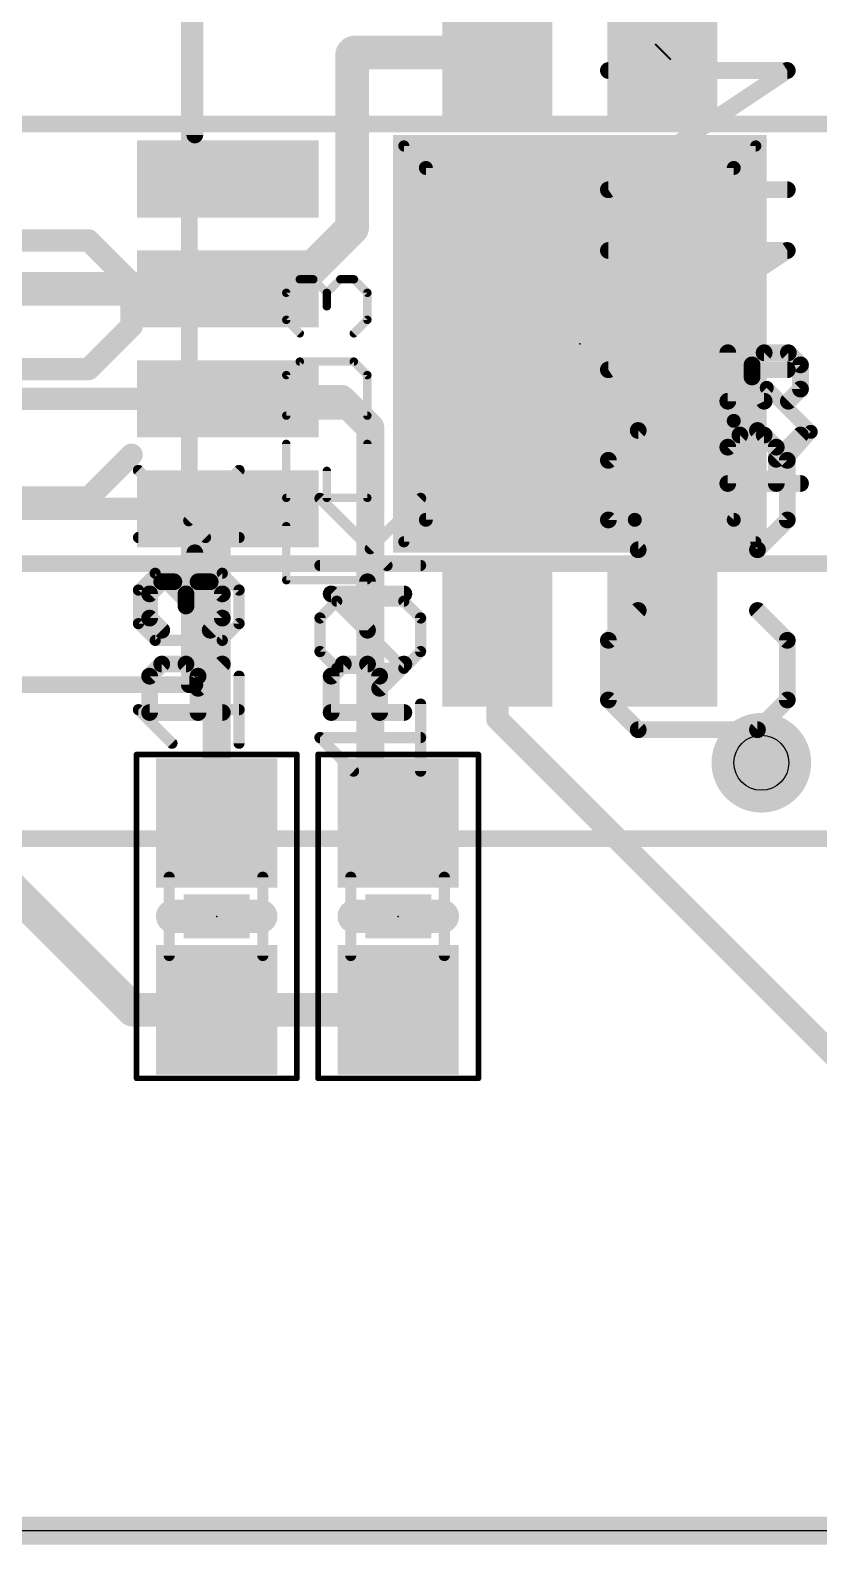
# Model space of a CAD drawing. Extents: x -44.9 to 38.2, y -10.9 to 10.9.
# Drawn here: x -14.52 to -7.35, y -10.92 to 2.85 of the extents above; entities that cross this region are included whole.
import ezdxf

# ---------------------------------------------------------------- set-up
doc = ezdxf.new("R2010")
doc.units = 0
for name, color, linetype in [('1', 12, 'CONTINUOUS'), ('16', 5, 'CONTINUOUS'), ('18', 110, 'CONTINUOUS'), ('20', 53, 'CONTINUOUS'), ('21', 40, 'CONTINUOUS'), ('22', 6, 'CONTINUOUS'), ('23', 40, 'CONTINUOUS'), ('24', 6, 'CONTINUOUS'), ('25', 253, 'CONTINUOUS'), ('26', 253, 'CONTINUOUS'), ('27', 4, 'CONTINUOUS'), ('28', 253, 'CONTINUOUS'), ('29', 253, 'CONTINUOUS'), ('31', 253, 'CONTINUOUS'), ('35', 253, 'CONTINUOUS'), ('39', 12, 'CONTINUOUS'), ('41', 12, 'CONTINUOUS'), ('42', 132, 'CONTINUOUS'), ('44', 253, 'CONTINUOUS'), ('46', 140, 'CONTINUOUS'), ('51', 253, 'CONTINUOUS')]:
    doc.layers.add(name, color=color, linetype=linetype)

# ---------------------------------------------------------------- blocks, each defined once
blk = doc.blocks.new('RECT')
blk.add_solid([(-0.5, -0.5), (0.5, -0.5), (-0.5, 0.5), (0.5, 0.5)])
blk = doc.blocks.new('ROUNDV')
at = {"const_width": 0.5}
blk.add_lwpolyline([(0, -0.25, 1), (0, 0.25, 1), (0, -0.25)], format="xyb", dxfattribs=at)

msp = doc.modelspace()

# ---------------------------------------------------------------- linework, layer by layer
at = {"layer": '1'}
for points, const_width in [([(-10.275, 2.65), (-10.275, 4.345)], 0.3048), ([(-8.763, 4.191), (-8.763, 2.662)], 0.2032), ([(-11.5795, 2.65), (-11.5954, 2.6341)], 0.3048), ([(-11.5954, 2.6341), (-11.5954, 1.0527)], 0.3048), ([(-10.275, 2.65), (-11.5795, 2.65)], 0.3048), ([(-8.763, 2.662), (-8.775, 2.65)], 0.2032), ([(-11.5954, 1.0527), (-12.1481, 0.5)], 0.3048), ([(-12.726, 0.5), (-15.486, 0.5)], 0.3048), ([(-12.1481, 0.5), (-12.726, 0.5)], 0.3048), ([(-16.645, -0.5), (-12.726, -0.5)], 0.2032), ([(-12.726, -0.5), (-11.692, -0.5)], 0.254), ([(-11.692, -0.5), (-11.43, -0.762)], 0.254), ([(-11.43, -0.762), (-11.43, -4.103)], 0.254), ([(-12.726, -1.5), (-12.827, -1.601)], 0.254), ([(-12.726, -1.5), (-16.2197, -1.5)], 0.2032), ([(-12.827, -1.601), (-12.827, -4.357)], 0.254), ([(-10.275, -2.65), (-10.275, -3.412)], 0.2032), ([(-10.275, -3.412), (-6.702, -6.985)], 0.2032), ([(-11.43, -4.103), (-11.176, -4.357)], 0.254), ([(-13.589, -6.057), (-14.986, -4.66)], 0.3048), ([(-12.827, -6.057), (-13.589, -6.057)], 0.3048), ([(-12.827, -6.057), (-11.176, -6.057)], 0.3048), ([(38.1, -10.795), (-38.1, -10.795)], 0.254)]:
    msp.add_lwpolyline(points, dxfattribs=dict(at, const_width=const_width))
for points, const_width in [([(-11.5192, 2.6341, 1), (-11.6716, 2.6341)], 0.1524), ([(-11.6493, 2.688, 1), (-11.5415, 2.5802)], 0.1524), ([(-11.5795, 2.7262, 1), (-11.5795, 2.5738)], 0.1524), ([(-11.5256, 2.5961, 1), (-11.6334, 2.7039)], 0.1524), ([(-10.275, 2.5738, 1), (-10.275, 2.7262)], 0.1524), ([(-8.7271, 2.6261, 1), (-8.7989, 2.6979)], 0.1016), ([(-10.3512, 2.65, 1), (-10.1988, 2.65)], 0.1524), ([(-8.8109, 2.6859, 1), (-8.7391, 2.6141)], 0.1016), ([(-8.8138, 2.662, 1), (-8.7122, 2.662)], 0.1016), ([(-11.6716, 1.0527, 1), (-11.5192, 1.0527)], 0.1524), ([(-11.5415, 0.9988, 1), (-11.6493, 1.1066)], 0.1524), ([(-12.726, 0.5762, 1), (-12.726, 0.4238)], 0.1524), ([(-12.726, 0.4238, 1), (-12.726, 0.5762)], 0.1524), ([(-12.202, 0.5539, 1), (-12.0942, 0.4461)], 0.1524), ([(-12.1481, 0.4238, 1), (-12.1481, 0.5762)], 0.1524), ([(-12.726, -0.4365, 1), (-12.726, -0.5635)], 0.127), ([(-12.726, -0.5508, 1), (-12.726, -0.4492)], 0.1016), ([(-11.6471, -0.4551, 1), (-11.7369, -0.5449)], 0.127), ([(-11.692, -0.5635, 1), (-11.692, -0.4365)], 0.127), ([(-11.3665, -0.762, 1), (-11.4935, -0.762)], 0.127), ([(-11.4749, -0.8069, 1), (-11.3851, -0.7171)], 0.127), ([(-12.6811, -1.5449, 1), (-12.7709, -1.4551)], 0.127), ([(-12.7635, -1.601, 1), (-12.8905, -1.601)], 0.127), ([(-12.8719, -1.5561, 1), (-12.7821, -1.6459)], 0.127), ([(-12.726, -1.5508, 1), (-12.726, -1.4492)], 0.1016), ([(-10.2242, -2.65, 1), (-10.3258, -2.65)], 0.1016), ([(-10.2391, -3.3761, 1), (-10.3109, -3.4479)], 0.1016), ([(-10.3258, -3.412, 1), (-10.2242, -3.412)], 0.1016), ([(-11.3851, -4.0581, 1), (-11.4749, -4.1479)], 0.127), ([(-11.4935, -4.103, 1), (-11.3665, -4.103)], 0.127), ([(-11.2209, -4.4019, 1), (-11.1311, -4.3121)], 0.127), ([(-12.8905, -4.357, 1), (-12.7635, -4.357)], 0.127), ([(-13.589, -5.9808, 1), (-13.589, -6.1332)], 0.1524), ([(-12.827, -5.9808, 1), (-12.827, -6.1332)], 0.1524), ([(-12.827, -6.1332, 1), (-12.827, -5.9808)], 0.1524), ([(-11.176, -6.1332, 1), (-11.176, -5.9808)], 0.1524), ([(-13.6429, -6.1109, 1), (-13.5351, -6.0031)], 0.1524)]:
    msp.add_lwpolyline(points, format="xyb", dxfattribs=dict(at, const_width=const_width))
at = {"layer": '16', "const_width": 0.254}
msp.add_lwpolyline([(38.1, -10.795), (-38.1, -10.795)], dxfattribs=at)
at = {"layer": '20'}
msp.add_line((35.56, -10.795), (-35.56, -10.795), dxfattribs=at)
at = {"layer": '21'}
for points, const_width in [([(-13.026, 3), (-13.026, 1.9)], 0.1524), ([(-13.026, -1.9), (-13.026, -3.1)], 0.1524), ([(-13.026, -3.1), (-15.626, -3.1)], 0.1524), ([(-13.227, -5.207), (-12.427, -5.207)], 0.3048), ([(-11.576, -5.207), (-10.776, -5.207)], 0.3048)]:
    msp.add_lwpolyline(points, dxfattribs=dict(at, const_width=const_width))
for points, const_width in [([(-13.0641, 1.9, 1), (-12.9879, 1.9)], 0.0762), ([(-12.9879, -1.9, 1), (-13.0641, -1.9)], 0.0762), ([(-13.026, -3.1381, 1), (-13.026, -3.0619)], 0.0762), ([(-13.0641, -3.1, 1), (-12.9879, -3.1)], 0.0762), ([(-13.227, -5.1308, 1), (-13.227, -5.2832)], 0.1524), ([(-12.427, -5.2832, 1), (-12.427, -5.1308)], 0.1524), ([(-11.576, -5.1308, 1), (-11.576, -5.2832)], 0.1524), ([(-10.776, -5.2832, 1), (-10.776, -5.1308)], 0.1524)]:
    msp.add_lwpolyline(points, format="xyb", dxfattribs=dict(at, const_width=const_width))
at = {"layer": '22'}
for points, const_width in [([(30, 2), (-30, 2)], 0.1524), ([(-10.925, 1.6), (-10.925, -1.6)], 0.127), ([(-8.125, 1.6), (-10.925, 1.6)], 0.127), ([(-8.125, -0.7), (-8.125, 1.6)], 0.127), ([(-8.125, -0.7), (-7.825, -0.4)], 0.127), ([(-7.825, -0.4), (-7.425, -0.8)], 0.127), ([(-9.025, -1.6), (-8.125, -0.7)], 0.127), ([(-8.125, -1.6), (-8.125, -0.7)], 0.127), ([(-7.425, -0.8), (-8.125, -1.6)], 0.127), ([(-10.925, -1.6), (-9.025, -1.6)], 0.127), ([(-9.025, -1.6), (-8.125, -1.6)], 0.127), ([(-30, -2), (30, -2)], 0.1524), ([(-37.5, -4.5), (37.5, -4.5)], 0.1524)]:
    msp.add_lwpolyline(points, dxfattribs=dict(at, const_width=const_width))
for points, const_width in [([(-10.8933, 1.6, 1), (-10.9568, 1.6)], 0.0635), ([(-10.925, 1.6318, 1), (-10.925, 1.5683)], 0.0635), ([(-8.0932, 1.6, 1), (-8.1568, 1.6)], 0.0635), ([(-8.125, 1.5683, 1), (-8.125, 1.6318)], 0.0635), ([(-9.525, -1.1, 1), (-9.525, 1.1, 1), (-9.525, -1.1)], 0.127), ([(-7.8025, -0.3775, 1), (-7.8475, -0.4225)], 0.0635), ([(-7.8025, -0.4225, 1), (-7.8475, -0.3775)], 0.0635), ([(-8.0932, -0.7, 1), (-8.1568, -0.7)], 0.0635), ([(-8.1475, -0.6775, 1), (-8.1025, -0.7225)], 0.0635), ([(-8.1568, -0.7, 1), (-8.0932, -0.7)], 0.0635), ([(-8.1025, -0.7225, 1), (-8.1475, -0.6775)], 0.0635), ([(-7.4011, -0.8209, 1), (-7.4489, -0.7791)], 0.0635), ([(-7.4475, -0.8225, 1), (-7.4025, -0.7775)], 0.0635), ([(-10.925, -1.5683, 1), (-10.925, -1.6318)], 0.0635), ([(-10.9568, -1.6, 1), (-10.8933, -1.6)], 0.0635), ([(-9.0475, -1.5775, 1), (-9.0025, -1.6225)], 0.0635), ([(-9.025, -1.5683, 1), (-9.025, -1.6318)], 0.0635), ([(-9.025, -1.6318, 1), (-9.025, -1.5683)], 0.0635), ([(-8.1568, -1.6, 1), (-8.0932, -1.6)], 0.0635), ([(-8.1489, -1.5791, 1), (-8.1011, -1.6209)], 0.0635), ([(-8.125, -1.6318, 1), (-8.125, -1.5683)], 0.0635)]:
    msp.add_lwpolyline(points, format="xyb", dxfattribs=dict(at, const_width=const_width))
at = {"layer": '23'}
for p in [(-12.827, -5.207), (-11.176, -5.207)]:
    msp.add_point(p, dxfattribs=at)
at = {"layer": '24'}
msp.add_point((-9.525, 0), dxfattribs=at)
at = {"layer": '25', "const_width": 0.1524}
for points in [[(-9.2652, 1.4019), (-7.6382, 2.4865)], [(-7.6382, 2.4865), (-9.2652, 2.4865)], [(-7.6382, 1.4019), (-9.2652, 1.4019)], [(-9.2652, -0.2353), (-7.6382, 0.8494)], [(-7.6382, 0.8494), (-9.2652, 0.8494)], [(-8.1792, -0.0807), (-8.1792, -0.5214)], [(-7.9588, -0.1909), (-7.8487, -0.0807)], [(-7.9588, -0.3011), (-7.9588, -0.1909)], [(-7.8487, -0.0807), (-7.6284, -0.0807)], [(-7.6284, -0.0807), (-7.5182, -0.1909)], [(-7.5182, -0.1909), (-7.5182, -0.4112)], [(-7.6382, -0.2353), (-9.2652, -0.2353)], [(-7.8487, -0.5214), (-7.9588, -0.3011)], [(-7.5182, -0.4112), (-7.6284, -0.5214)], [(-8.1792, -0.5214), (-7.8487, -0.5214)], [(-8.994, -0.7878), (-9.2652, -1.0589)], [(-7.9094, -0.7878), (-8.994, -0.7878)], [(-8.1792, -0.9393), (-8.069, -0.8292)], [(-8.069, -0.8292), (-7.8487, -0.8292)], [(-7.6382, -1.0589), (-7.9094, -0.7878)], [(-7.8487, -0.8292), (-7.7385, -0.9393)], [(-7.7385, -1.0495), (-7.5182, -0.8292)], [(-8.1792, -1.2698), (-8.1792, -0.9393)], [(-7.7385, -0.9393), (-7.7385, -1.2698)], [(-9.2652, -1.0589), (-9.2652, -1.6013)], [(-7.6382, -1.6013), (-7.6382, -1.0589)], [(-7.5182, -1.2698), (-8.1792, -1.2698)], [(-9.2652, -1.6013), (-8.994, -1.8724)], [(-7.9094, -1.8724), (-7.6382, -1.6013)], [(-8.994, -1.8724), (-7.9094, -1.8724)], [(-13.4372, -2.2739), (-13.327, -2.1637)], [(-13.4372, -2.4942), (-13.4372, -2.2739)], [(-13.327, -2.1637), (-13.2168, -2.1637)], [(-13.2168, -2.1637), (-13.1067, -2.2739)], [(-13.1067, -2.2739), (-12.9965, -2.1637)], [(-13.1067, -2.2739), (-13.1067, -2.3841)], [(-12.9965, -2.1637), (-12.8864, -2.1637)], [(-12.8864, -2.1637), (-12.7762, -2.2739)], [(-12.7762, -2.2739), (-12.7762, -2.4942)], [(-11.1252, -2.2739), (-11.7862, -2.2739)], [(-11.7862, -2.2739), (-11.4557, -2.6044)], [(-11.4557, -2.6044), (-11.4557, -2.1637)], [(-13.327, -2.6044), (-13.4372, -2.4942)], [(-12.7762, -2.4942), (-12.8864, -2.6044)], [(-8.994, -2.4249), (-9.2652, -2.6961)], [(-7.6382, -2.6961), (-7.9094, -2.4249)], [(-9.2652, -2.6961), (-9.2652, -3.2384)], [(-7.6382, -3.2384), (-7.6382, -2.6961)], [(-13.4372, -3.0223), (-13.327, -2.9122)], [(-13.327, -2.9122), (-13.1067, -2.9122)], [(-13.1067, -2.9122), (-12.9965, -3.0223)], [(-12.9965, -3.1325), (-12.7762, -2.9122)], [(-11.7862, -3.0223), (-11.676, -2.9122)], [(-11.676, -2.9122), (-11.4557, -2.9122)], [(-11.4557, -2.9122), (-11.3455, -3.0223)], [(-11.3455, -3.1325), (-11.1252, -2.9122)], [(-13.4372, -3.3528), (-13.4372, -3.0223)], [(-12.9965, -3.0223), (-12.9965, -3.3528)], [(-11.7862, -3.3528), (-11.7862, -3.0223)], [(-11.3455, -3.0223), (-11.3455, -3.3528)], [(-9.2652, -3.2384), (-8.994, -3.5096)], [(-7.9094, -3.5096), (-7.6382, -3.2384)], [(-12.7762, -3.3528), (-13.4372, -3.3528)], [(-11.1252, -3.3528), (-11.7862, -3.3528)], [(-8.994, -3.5096), (-7.9094, -3.5096)]]:
    msp.add_lwpolyline(points, dxfattribs=at)
at = {"layer": '25', "const_width": 0.0762}
for points in [[(-9.2652, 2.5246, 1), (-9.2652, 2.4484)], [(-7.6171, 2.4548, 1), (-7.6593, 2.5182)], [(-7.6382, 2.4484, 1), (-7.6382, 2.5246)], [(-9.2652, 1.44, 1), (-9.2652, 1.3638)], [(-9.2863, 1.4336, 1), (-9.2441, 1.3702)], [(-7.6382, 1.3638, 1), (-7.6382, 1.44)], [(-9.2652, 0.8875, 1), (-9.2652, 0.8113)], [(-7.6171, 0.8177, 1), (-7.6593, 0.8811)], [(-7.6382, 0.8113, 1), (-7.6382, 0.8875)], [(-8.1411, -0.0807, 1), (-8.2173, -0.0807)], [(-7.9207, -0.1909, 1), (-7.9969, -0.1909)], [(-7.9858, -0.164, 1), (-7.9319, -0.2178)], [(-7.8487, -0.0426, 1), (-7.8487, -0.1188)], [(-7.8217, -0.1077, 1), (-7.8756, -0.0538)], [(-7.6014, -0.0538, 1), (-7.6553, -0.1077)], [(-7.6284, -0.1188, 1), (-7.6284, -0.0426)], [(-7.4801, -0.1909, 1), (-7.5563, -0.1909)], [(-7.5451, -0.2178, 1), (-7.4913, -0.164)], [(-9.2652, -0.1972, 1), (-9.2652, -0.2734)], [(-9.2863, -0.2036, 1), (-9.2441, -0.267)], [(-7.9248, -0.284, 1), (-7.9929, -0.3181)], [(-7.9969, -0.3011, 1), (-7.9207, -0.3011)], [(-7.6382, -0.2734, 1), (-7.6382, -0.1972)], [(-7.5563, -0.4112, 1), (-7.4801, -0.4112)], [(-7.4913, -0.4382, 1), (-7.5451, -0.3843)], [(-8.1792, -0.4833, 1), (-8.1792, -0.5595)], [(-8.2173, -0.5214, 1), (-8.1411, -0.5214)], [(-7.8828, -0.5384, 1), (-7.8146, -0.5043)], [(-7.8487, -0.5595, 1), (-7.8487, -0.4833)], [(-7.6553, -0.4944, 1), (-7.6014, -0.5483)], [(-8.994, -0.7497, 1), (-8.994, -0.8259)], [(-8.9671, -0.8147, 1), (-9.021, -0.7608)], [(-8.069, -0.7911, 1), (-8.069, -0.8673)], [(-8.0421, -0.8561, 1), (-8.0959, -0.8022)], [(-7.8824, -0.7608, 1), (-7.9363, -0.8147)], [(-7.9094, -0.8259, 1), (-7.9094, -0.7497)], [(-7.8217, -0.8022, 1), (-7.8756, -0.8561)], [(-7.8487, -0.8673, 1), (-7.8487, -0.7911)], [(-7.4913, -0.8561, 1), (-7.5451, -0.8022)], [(-8.1411, -0.9393, 1), (-8.2173, -0.9393)], [(-8.2061, -0.9124, 1), (-8.1522, -0.9663)], [(-7.7004, -0.9393, 1), (-7.7766, -0.9393)], [(-7.7655, -0.9663, 1), (-7.7116, -0.9124)], [(-9.2271, -1.0589, 1), (-9.3033, -1.0589)], [(-9.2921, -1.032, 1), (-9.2382, -1.0859)], [(-7.7655, -1.0225, 1), (-7.7116, -1.0764)], [(-7.6001, -1.0589, 1), (-7.6763, -1.0589)], [(-7.6651, -1.0859, 1), (-7.6113, -1.032)], [(-8.1792, -1.2317, 1), (-8.1792, -1.3079)], [(-8.2173, -1.2698, 1), (-8.1411, -1.2698)], [(-7.7766, -1.2698, 1), (-7.7004, -1.2698)], [(-7.5182, -1.3079, 1), (-7.5182, -1.2317)], [(-9.2382, -1.5743, 1), (-9.2921, -1.6282)], [(-9.3033, -1.6013, 1), (-9.2271, -1.6013)], [(-7.6763, -1.6013, 1), (-7.6001, -1.6013)], [(-7.6113, -1.6282, 1), (-7.6651, -1.5743)], [(-8.994, -1.8343, 1), (-8.994, -1.9105)], [(-9.021, -1.8994, 1), (-8.9671, -1.8455)], [(-7.9363, -1.8455, 1), (-7.8824, -1.8994)], [(-7.9094, -1.9105, 1), (-7.9094, -1.8343)], [(-13.3991, -2.2739, 1), (-13.4753, -2.2739)], [(-13.327, -2.1256, 1), (-13.327, -2.2018)], [(-13.3001, -2.1907, 1), (-13.3539, -2.1368)], [(-13.1899, -2.1368, 1), (-13.2438, -2.1907)], [(-13.2168, -2.2018, 1), (-13.2168, -2.1256)], [(-13.0686, -2.2739, 1), (-13.1448, -2.2739)], [(-12.9965, -2.1256, 1), (-12.9965, -2.2018)], [(-12.9696, -2.1907, 1), (-13.0235, -2.1368)], [(-12.8594, -2.1368, 1), (-12.9133, -2.1907)], [(-12.8864, -2.2018, 1), (-12.8864, -2.1256)], [(-12.7381, -2.2739, 1), (-12.8143, -2.2739)], [(-11.7862, -2.2358, 1), (-11.7862, -2.312)], [(-11.7592, -2.247, 1), (-11.8131, -2.3008)], [(-11.4176, -2.1637, 1), (-11.4938, -2.1637)], [(-11.1252, -2.312, 1), (-11.1252, -2.2358)], [(-13.4641, -2.247, 1), (-13.4102, -2.3008)], [(-13.1336, -2.247, 1), (-13.0797, -2.3008)], [(-13.1336, -2.3008, 1), (-13.0797, -2.247)], [(-12.8031, -2.3008, 1), (-12.7493, -2.247)], [(-13.4102, -2.4673, 1), (-13.4641, -2.5212)], [(-13.4753, -2.4942, 1), (-13.3991, -2.4942)], [(-13.1448, -2.3841, 1), (-13.0686, -2.3841)], [(-12.8143, -2.4942, 1), (-12.7381, -2.4942)], [(-12.7493, -2.5212, 1), (-12.8031, -2.4673)], [(-8.9671, -2.4519, 1), (-9.021, -2.398)], [(-7.8824, -2.398, 1), (-7.9363, -2.4519)], [(-13.3539, -2.6313, 1), (-13.3001, -2.5774)], [(-12.9133, -2.5774, 1), (-12.8594, -2.6313)], [(-11.4938, -2.6044, 1), (-11.4176, -2.6044)], [(-11.4826, -2.6313, 1), (-11.4287, -2.5774)], [(-9.2271, -2.6961, 1), (-9.3033, -2.6961)], [(-9.2921, -2.6692, 1), (-9.2382, -2.723)], [(-7.6001, -2.6961, 1), (-7.6763, -2.6961)], [(-7.6651, -2.723, 1), (-7.6113, -2.6692)], [(-13.327, -2.8741, 1), (-13.327, -2.9503)], [(-13.3001, -2.9391, 1), (-13.3539, -2.8852)], [(-13.0797, -2.8852, 1), (-13.1336, -2.9391)], [(-13.1067, -2.9503, 1), (-13.1067, -2.8741)], [(-12.7493, -2.9391, 1), (-12.8031, -2.8852)], [(-11.676, -2.8741, 1), (-11.676, -2.9503)], [(-11.6491, -2.9391, 1), (-11.7029, -2.8852)], [(-11.4287, -2.8852, 1), (-11.4826, -2.9391)], [(-11.4557, -2.9503, 1), (-11.4557, -2.8741)], [(-11.0983, -2.9391, 1), (-11.1521, -2.8852)], [(-13.3991, -3.0223, 1), (-13.4753, -3.0223)], [(-13.4641, -2.9954, 1), (-13.4102, -3.0493)], [(-12.9584, -3.0223, 1), (-13.0346, -3.0223)], [(-13.0235, -3.0493, 1), (-12.9696, -2.9954)], [(-11.7481, -3.0223, 1), (-11.8243, -3.0223)], [(-11.8131, -2.9954, 1), (-11.7592, -3.0493)], [(-11.3074, -3.0223, 1), (-11.3836, -3.0223)], [(-11.3725, -3.0493, 1), (-11.3186, -2.9954)], [(-13.0235, -3.1055, 1), (-12.9696, -3.1594)], [(-11.3725, -3.1055, 1), (-11.3186, -3.1594)], [(-9.2382, -3.2115, 1), (-9.2921, -3.2654)], [(-7.6113, -3.2654, 1), (-7.6651, -3.2115)], [(-13.4372, -3.3147, 1), (-13.4372, -3.3909)], [(-12.7762, -3.3909, 1), (-12.7762, -3.3147)], [(-11.7862, -3.3147, 1), (-11.7862, -3.3909)], [(-11.1252, -3.3909, 1), (-11.1252, -3.3147)], [(-9.3033, -3.2384, 1), (-9.2271, -3.2384)], [(-7.6763, -3.2384, 1), (-7.6001, -3.2384)], [(-13.4753, -3.3528, 1), (-13.3991, -3.3528)], [(-13.0346, -3.3528, 1), (-12.9584, -3.3528)], [(-11.8243, -3.3528, 1), (-11.7481, -3.3528)], [(-11.3836, -3.3528, 1), (-11.3074, -3.3528)], [(-8.994, -3.4715, 1), (-8.994, -3.5477)], [(-7.9094, -3.5477, 1), (-7.9094, -3.4715)], [(-9.021, -3.5365, 1), (-8.9671, -3.4827)], [(-7.9363, -3.4827, 1), (-7.8824, -3.5365)]]:
    msp.add_lwpolyline(points, format="xyb", dxfattribs=at)
at = {"layer": '26', "const_width": 0.0762}
for points in [[(-12.0715, 0.5873), (-12.1944, 0.4645)], [(-11.9487, 0.5873), (-12.0715, 0.5873)], [(-11.8258, 0.4645), (-11.9487, 0.5873)], [(-11.7029, 0.5873), (-11.8258, 0.4645)], [(-11.58, 0.5873), (-11.7029, 0.5873)], [(-11.4572, 0.4645), (-11.58, 0.5873)], [(-12.1944, 0.4645), (-12.1944, 0.2187)], [(-11.8258, 0.4645), (-11.8258, 0.3416)], [(-11.4572, 0.2187), (-11.4572, 0.4645)], [(-12.1944, 0.2187), (-12.0715, 0.0958)], [(-11.58, 0.0958), (-11.4572, 0.2187)], [(-12.1944, -0.284), (-12.0715, -0.1611)], [(-12.0715, -0.1611), (-11.58, -0.1611)], [(-11.58, -0.1611), (-11.4572, -0.284)], [(-12.1944, -0.6526), (-12.1944, -0.284)], [(-11.4572, -0.284), (-11.4572, -0.6526)], [(-11.4572, -0.6526), (-12.1944, -0.6526)], [(-12.1944, -1.401), (-12.1944, -0.9095)], [(-11.4572, -0.9095), (-11.4572, -1.401)], [(-11.8258, -1.401), (-11.8258, -1.1552)], [(-11.4572, -1.401), (-12.1944, -1.401)], [(-12.1944, -2.1494), (-12.1944, -1.6579)], [(-11.4572, -2.1494), (-12.1944, -2.1494)]]:
    msp.add_lwpolyline(points, dxfattribs=at)
at = {"layer": '26', "const_width": 0.0381}
for points in [[(-12.0715, 0.6064, 1), (-12.0715, 0.5683)], [(-12.0581, 0.5739, 1), (-12.085, 0.6008)], [(-11.9352, 0.6008, 1), (-11.9621, 0.5739)], [(-11.9487, 0.5683, 1), (-11.9487, 0.6064)], [(-11.7029, 0.6064, 1), (-11.7029, 0.5683)], [(-11.6894, 0.5739, 1), (-11.7164, 0.6008)], [(-11.5666, 0.6008, 1), (-11.5935, 0.5739)], [(-11.58, 0.5683, 1), (-11.58, 0.6064)], [(-12.1753, 0.4645, 1), (-12.2134, 0.4645)], [(-12.2079, 0.4779, 1), (-12.1809, 0.451)], [(-11.8393, 0.4779, 1), (-11.8123, 0.451)], [(-11.8067, 0.4645, 1), (-11.8448, 0.4645)], [(-11.8393, 0.451, 1), (-11.8123, 0.4779)], [(-11.4381, 0.4645, 1), (-11.4762, 0.4645)], [(-11.4706, 0.451, 1), (-11.4437, 0.4779)], [(-11.8448, 0.3416, 1), (-11.8067, 0.3416)], [(-12.1809, 0.2322, 1), (-12.2079, 0.2052)], [(-12.2134, 0.2187, 1), (-12.1753, 0.2187)], [(-11.4762, 0.2187, 1), (-11.4381, 0.2187)], [(-11.4437, 0.2052, 1), (-11.4706, 0.2322)], [(-12.085, 0.0824, 1), (-12.0581, 0.1093)], [(-11.5935, 0.1093, 1), (-11.5666, 0.0824)], [(-12.0715, -0.142, 1), (-12.0715, -0.1801)], [(-12.0581, -0.1746, 1), (-12.085, -0.1476)], [(-11.5666, -0.1476, 1), (-11.5935, -0.1746)], [(-11.58, -0.1801, 1), (-11.58, -0.142)], [(-12.1753, -0.284, 1), (-12.2134, -0.284)], [(-12.2079, -0.2705, 1), (-12.1809, -0.2974)], [(-11.4381, -0.284, 1), (-11.4762, -0.284)], [(-11.4706, -0.2974, 1), (-11.4437, -0.2705)], [(-12.1944, -0.6335, 1), (-12.1944, -0.6716)], [(-12.2134, -0.6526, 1), (-12.1753, -0.6526)], [(-11.4762, -0.6526, 1), (-11.4381, -0.6526)], [(-11.4572, -0.6716, 1), (-11.4572, -0.6335)], [(-12.1753, -0.9095, 1), (-12.2134, -0.9095)], [(-11.4381, -0.9095, 1), (-11.4762, -0.9095)], [(-11.8067, -1.1552, 1), (-11.8448, -1.1552)], [(-12.1944, -1.3819, 1), (-12.1944, -1.42)], [(-11.4572, -1.42, 1), (-11.4572, -1.3819)], [(-12.2134, -1.401, 1), (-12.1753, -1.401)], [(-11.8448, -1.401, 1), (-11.8067, -1.401)], [(-11.4762, -1.401, 1), (-11.4381, -1.401)], [(-12.1753, -1.6579, 1), (-12.2134, -1.6579)], [(-12.1944, -2.1303, 1), (-12.1944, -2.1684)], [(-12.2134, -2.1494, 1), (-12.1753, -2.1494)], [(-11.4572, -2.1684, 1), (-11.4572, -2.1303)]]:
    msp.add_lwpolyline(points, format="xyb", dxfattribs=at)
at = {"layer": '27', "const_width": 0.1016}
for points in [[(-12.9289, -1.7612), (-13.539, -1.151)], [(-13.0814, -1.6086), (-12.6238, -1.151)], [(-11.2779, -2.0152), (-11.888, -1.405)], [(-11.4304, -1.8626), (-10.9728, -1.405)], [(-13.539, -1.7612), (-12.6238, -1.7612)], [(-13.539, -2.2391), (-13.3864, -2.0866)], [(-13.3864, -2.0866), (-12.7763, -2.0866)], [(-12.7763, -2.6967), (-13.3864, -2.0866)], [(-12.7763, -2.0866), (-12.6238, -2.2391)], [(-11.888, -2.0152), (-10.9728, -2.0152)], [(-13.539, -2.5442), (-13.539, -2.2391)], [(-12.6238, -2.2391), (-12.6238, -2.5442)], [(-11.888, -2.4931), (-11.7355, -2.3406)], [(-11.7355, -2.3406), (-11.1253, -2.3406)], [(-11.1253, -2.9507), (-11.7355, -2.3406)], [(-11.1253, -2.3406), (-10.9728, -2.4931)], [(-11.888, -2.7982), (-11.888, -2.4931)], [(-10.9728, -2.4931), (-10.9728, -2.7982)], [(-13.3864, -2.6967), (-13.539, -2.5442)], [(-12.6238, -2.5442), (-12.7763, -2.6967)], [(-12.7763, -2.6967), (-13.3864, -2.6967)], [(-11.7355, -2.9507), (-11.888, -2.7982)], [(-10.9728, -2.7982), (-11.1253, -2.9507)], [(-12.6238, -3.6322), (-12.6238, -3.0221)], [(-11.1253, -2.9507), (-11.7355, -2.9507)], [(-13.2339, -3.6322), (-13.539, -3.3271)], [(-13.539, -3.3271), (-12.6238, -3.3271)], [(-10.9728, -3.8862), (-10.9728, -3.2761)], [(-11.5829, -3.8862), (-11.888, -3.5811)], [(-11.888, -3.5811), (-10.9728, -3.5811)]]:
    msp.add_lwpolyline(points, dxfattribs=at)
at = {"layer": '27', "const_width": 0.0508}
for points in [[(-13.521, -1.1331, 1), (-13.5569, -1.169)], [(-12.6058, -1.169, 1), (-12.6418, -1.1331)], [(-11.87, -1.3871, 1), (-11.9059, -1.423)], [(-10.9548, -1.423, 1), (-10.9908, -1.3871)], [(-13.0994, -1.5907, 1), (-13.0634, -1.6266)], [(-13.539, -1.7358, 1), (-13.539, -1.7866)], [(-12.9468, -1.7791, 1), (-12.9109, -1.7432)], [(-12.6238, -1.7866, 1), (-12.6238, -1.7358)], [(-11.4484, -1.8447, 1), (-11.4124, -1.8806)], [(-13.3864, -2.0612, 1), (-13.3864, -2.112)], [(-13.3685, -2.0686, 1), (-13.4044, -2.1045)], [(-13.3685, -2.1045, 1), (-13.4044, -2.0686)], [(-12.7584, -2.0686, 1), (-12.7943, -2.1045)], [(-12.7763, -2.112, 1), (-12.7763, -2.0612)], [(-11.888, -1.9898, 1), (-11.888, -2.0406)], [(-11.2958, -2.0331, 1), (-11.2599, -1.9972)], [(-10.9728, -2.0406, 1), (-10.9728, -1.9898)], [(-13.5136, -2.2391, 1), (-13.5644, -2.2391)], [(-13.5569, -2.2211, 1), (-13.521, -2.2571)], [(-12.5984, -2.2391, 1), (-12.6492, -2.2391)], [(-12.6418, -2.2571, 1), (-12.6058, -2.2211)], [(-11.7355, -2.3152, 1), (-11.7355, -2.366)], [(-11.7175, -2.3226, 1), (-11.7534, -2.3585)], [(-11.7175, -2.3585, 1), (-11.7534, -2.3226)], [(-11.1074, -2.3226, 1), (-11.1433, -2.3585)], [(-11.1253, -2.366, 1), (-11.1253, -2.3152)], [(-11.8626, -2.4931, 1), (-11.9134, -2.4931)], [(-11.9059, -2.4751, 1), (-11.87, -2.5111)], [(-10.9474, -2.4931, 1), (-10.9982, -2.4931)], [(-10.9908, -2.5111, 1), (-10.9548, -2.4751)], [(-13.5644, -2.5442, 1), (-13.5136, -2.5442)], [(-13.521, -2.5262, 1), (-13.5569, -2.5621)], [(-12.6492, -2.5442, 1), (-12.5984, -2.5442)], [(-12.6058, -2.5621, 1), (-12.6418, -2.5262)], [(-13.3864, -2.6713, 1), (-13.3864, -2.7221)], [(-13.4044, -2.7146, 1), (-13.3685, -2.6787)], [(-12.7943, -2.6787, 1), (-12.7584, -2.7146)], [(-12.7943, -2.7146, 1), (-12.7584, -2.6787)], [(-12.7763, -2.7221, 1), (-12.7763, -2.6713)], [(-11.87, -2.7802, 1), (-11.9059, -2.8161)], [(-10.9548, -2.8161, 1), (-10.9908, -2.7802)], [(-11.9134, -2.7982, 1), (-11.8626, -2.7982)], [(-10.9982, -2.7982, 1), (-10.9474, -2.7982)], [(-12.5984, -3.0221, 1), (-12.6492, -3.0221)], [(-11.7355, -2.9253, 1), (-11.7355, -2.9761)], [(-11.7534, -2.9686, 1), (-11.7175, -2.9327)], [(-11.1433, -2.9327, 1), (-11.1074, -2.9686)], [(-11.1433, -2.9686, 1), (-11.1074, -2.9327)], [(-11.1253, -2.9761, 1), (-11.1253, -2.9253)], [(-13.539, -3.3017, 1), (-13.539, -3.3525)], [(-13.521, -3.3092, 1), (-13.5569, -3.3451)], [(-12.6238, -3.3525, 1), (-12.6238, -3.3017)], [(-10.9474, -3.2761, 1), (-10.9982, -3.2761)], [(-11.888, -3.5557, 1), (-11.888, -3.6065)], [(-11.87, -3.5632, 1), (-11.9059, -3.5991)], [(-10.9728, -3.6065, 1), (-10.9728, -3.5557)], [(-13.2519, -3.6502, 1), (-13.216, -3.6142)], [(-12.6492, -3.6322, 1), (-12.5984, -3.6322)], [(-11.6009, -3.9042, 1), (-11.565, -3.8682)], [(-10.9982, -3.8862, 1), (-10.9474, -3.8862)]]:
    msp.add_lwpolyline(points, format="xyb", dxfattribs=at)
at = {"layer": '28', "const_width": 0.2032}
for points in [[(-14.771, 0.9404), (-13.9914, 0.9404)], [(-13.9914, 0.9404), (-13.6016, 0.5506)], [(-13.6016, 0.5506), (-13.6016, 0.1608)], [(-13.6016, 0.1608), (-13.9914, -0.229)], [(-13.9914, -0.229), (-14.771, -0.229)], [(-13.9914, -1.3984), (-13.6016, -1.0086)], [(-14.771, -1.3984), (-13.9914, -1.3984)]]:
    msp.add_lwpolyline(points, dxfattribs=at)
at = {"layer": '28', "const_width": 0.1016}
for points in [[(-13.9555, 0.9763, 1), (-14.0273, 0.9045)], [(-13.9914, 0.8896, 1), (-13.9914, 0.9912)], [(-13.5508, 0.5506, 1), (-13.6524, 0.5506)], [(-13.6375, 0.5147, 1), (-13.5657, 0.5865)], [(-13.6524, 0.1608, 1), (-13.5508, 0.1608)], [(-13.5657, 0.1249, 1), (-13.6375, 0.1967)], [(-13.9914, -0.2798, 1), (-13.9914, -0.1782)], [(-14.0273, -0.1931, 1), (-13.9555, -0.2649)], [(-13.5657, -1.0445, 1), (-13.6375, -0.9727)], [(-14.0273, -1.3625, 1), (-13.9555, -1.4343)], [(-13.9914, -1.4492, 1), (-13.9914, -1.3476)]]:
    msp.add_lwpolyline(points, format="xyb", dxfattribs=at)
at = {"layer": '39', "const_width": 0.0508}
for points in [[(-13.556, -6.68), (-13.556, -3.734)], [(-13.556, -3.734), (-12.098, -3.734)], [(-12.098, -3.734), (-12.098, -6.68)], [(-11.905, -6.68), (-11.905, -3.734)], [(-11.905, -3.734), (-10.447, -3.734)], [(-10.447, -3.734), (-10.447, -6.68)], [(-12.098, -6.68), (-13.556, -6.68)], [(-10.447, -6.68), (-11.905, -6.68)]]:
    msp.add_lwpolyline(points, dxfattribs=at)
at = {"layer": '39', "const_width": 0.0254}
for points in [[(-13.5433, -3.734, 1), (-13.5687, -3.734)], [(-13.556, -3.7213, 1), (-13.556, -3.7467)], [(-12.0853, -3.734, 1), (-12.1107, -3.734)], [(-12.098, -3.7467, 1), (-12.098, -3.7213)], [(-11.8923, -3.734, 1), (-11.9177, -3.734)], [(-11.905, -3.7213, 1), (-11.905, -3.7467)], [(-10.4343, -3.734, 1), (-10.4597, -3.734)], [(-10.447, -3.7467, 1), (-10.447, -3.7213)], [(-13.556, -6.6673, 1), (-13.556, -6.6927)], [(-13.5687, -6.68, 1), (-13.5433, -6.68)], [(-12.1107, -6.68, 1), (-12.0853, -6.68)], [(-12.098, -6.6927, 1), (-12.098, -6.6673)], [(-11.905, -6.6673, 1), (-11.905, -6.6927)], [(-11.9177, -6.68, 1), (-11.8923, -6.68)], [(-10.4597, -6.68, 1), (-10.4343, -6.68)], [(-10.447, -6.6927, 1), (-10.447, -6.6673)]]:
    msp.add_lwpolyline(points, format="xyb", dxfattribs=at)
at = {"layer": '44'}
msp.add_circle((-7.874, -3.81), 0.25, dxfattribs=at)
at = {"layer": '46', "const_width": 0.1016}
for points in [[(-7.925, 1.8), (-11.125, 1.8)], [(-11.125, 1.8), (-11.125, -1.8)], [(-7.925, -1.8), (-7.925, 1.8)], [(-11.125, -1.8), (-7.925, -1.8)]]:
    msp.add_lwpolyline(points, dxfattribs=at)
at = {"layer": '46', "const_width": 0.0508}
for points in [[(-11.125, 1.8254, 1), (-11.125, 1.7746)], [(-11.0996, 1.8, 1), (-11.1504, 1.8)], [(-7.8996, 1.8, 1), (-7.9504, 1.8)], [(-7.925, 1.7746, 1), (-7.925, 1.8254)], [(-11.125, -1.7746, 1), (-11.125, -1.8254)], [(-11.1504, -1.8, 1), (-11.0996, -1.8)], [(-7.9504, -1.8, 1), (-7.8996, -1.8)], [(-7.925, -1.8254, 1), (-7.925, -1.7746)]]:
    msp.add_lwpolyline(points, format="xyb", dxfattribs=at)
at = {"layer": '51'}
for points, const_width in [([(-13.076, 3), (-13.076, -3.1)], 0.1524), ([(-10.925, 1.6), (-10.925, -1.6)], 0.127), ([(-8.125, 1.6), (-10.925, 1.6)], 0.127), ([(-8.125, -0.7), (-8.125, 1.6)], 0.127), ([(-8.125, -0.7), (-7.825, -0.4)], 0.127), ([(-7.825, -0.4), (-7.425, -0.8)], 0.127), ([(-9.025, -1.6), (-8.125, -0.7)], 0.127), ([(-8.125, -1.6), (-8.125, -0.7)], 0.127), ([(-7.425, -0.8), (-8.125, -1.6)], 0.127), ([(-10.925, -1.6), (-9.025, -1.6)], 0.127), ([(-9.025, -1.6), (-8.125, -1.6)], 0.127), ([(-13.076, -3.1), (-17.326, -3.1)], 0.1524), ([(-13.259, -5.563), (-13.259, -4.851)], 0.1016), ([(-12.408, -5.563), (-12.408, -4.851)], 0.1016), ([(-11.608, -5.563), (-11.608, -4.851)], 0.1016), ([(-10.757, -5.563), (-10.757, -4.851)], 0.1016)]:
    msp.add_lwpolyline(points, dxfattribs=dict(at, const_width=const_width))
for points, const_width in [([(-10.8933, 1.6, 1), (-10.9568, 1.6)], 0.0635), ([(-10.925, 1.6318, 1), (-10.925, 1.5683)], 0.0635), ([(-8.0932, 1.6, 1), (-8.1568, 1.6)], 0.0635), ([(-8.125, 1.5683, 1), (-8.125, 1.6318)], 0.0635), ([(-7.8025, -0.3775, 1), (-7.8475, -0.4225)], 0.0635), ([(-7.8025, -0.4225, 1), (-7.8475, -0.3775)], 0.0635), ([(-8.0932, -0.7, 1), (-8.1568, -0.7)], 0.0635), ([(-8.1475, -0.6775, 1), (-8.1025, -0.7225)], 0.0635), ([(-8.1568, -0.7, 1), (-8.0932, -0.7)], 0.0635), ([(-8.1025, -0.7225, 1), (-8.1475, -0.6775)], 0.0635), ([(-7.4011, -0.8209, 1), (-7.4489, -0.7791)], 0.0635), ([(-7.4475, -0.8225, 1), (-7.4025, -0.7775)], 0.0635), ([(-10.925, -1.5683, 1), (-10.925, -1.6318)], 0.0635), ([(-10.9568, -1.6, 1), (-10.8933, -1.6)], 0.0635), ([(-9.0475, -1.5775, 1), (-9.0025, -1.6225)], 0.0635), ([(-9.025, -1.5683, 1), (-9.025, -1.6318)], 0.0635), ([(-9.025, -1.6318, 1), (-9.025, -1.5683)], 0.0635), ([(-8.1568, -1.6, 1), (-8.0932, -1.6)], 0.0635), ([(-8.1489, -1.5791, 1), (-8.1011, -1.6209)], 0.0635), ([(-8.125, -1.6318, 1), (-8.125, -1.5683)], 0.0635), ([(-13.076, -3.1381, 1), (-13.076, -3.0619)], 0.0762), ([(-13.1141, -3.1, 1), (-13.0379, -3.1)], 0.0762), ([(-13.2336, -4.851, 1), (-13.2844, -4.851)], 0.0508), ([(-12.3826, -4.851, 1), (-12.4334, -4.851)], 0.0508), ([(-11.5826, -4.851, 1), (-11.6334, -4.851)], 0.0508), ([(-10.7316, -4.851, 1), (-10.7824, -4.851)], 0.0508), ([(-13.2844, -5.563, 1), (-13.2336, -5.563)], 0.0508), ([(-12.4334, -5.563, 1), (-12.3826, -5.563)], 0.0508), ([(-11.6334, -5.563, 1), (-11.5826, -5.563)], 0.0508), ([(-10.7824, -5.563, 1), (-10.7316, -5.563)], 0.0508)]:
    msp.add_lwpolyline(points, format="xyb", dxfattribs=dict(at, const_width=const_width))

# ---------------------------------------------------------------- block references
at = {"layer": '1', "xscale": 1.2, "yscale": 0.9, "rotation": 90}
for p in [(-10.275, 2.65), (-8.775, 2.65), (-10.275, -2.65), (-8.775, -2.65)]:
    msp.add_blockref('RECT', p, dxfattribs=at)
at = {"layer": '1', "xscale": 1.55, "yscale": 0.6}
for p in [(-12.726, 1.5), (-12.726, 0.5), (-12.726, -0.5), (-12.726, -1.5)]:
    msp.add_blockref('RECT', p, dxfattribs=at)
at = {"layer": '1', "xscale": 1.075, "rotation": 90}
for p in [(-12.827, -4.357), (-11.176, -4.357), (-12.827, -6.057), (-11.176, -6.057)]:
    msp.add_blockref('RECT', p, dxfattribs=at)
at = {"layer": '18', "xscale": 0.9064, "yscale": 0.9064}
msp.add_blockref('ROUNDV', (-7.874, -3.81), dxfattribs=at)
msp.add_blockref('ROUNDV', (-7.874, -3.81), dxfattribs=at)
at = {"layer": '29', "rotation": 90}
for p, xscale, yscale in [((-10.275, 2.65), 1.3016, 1.0016), ((-8.775, 2.65), 1.3016, 1.0016), ((-10.275, -2.65), 1.3016, 1.0016), ((-8.775, -2.65), 1.3016, 1.0016), ((-12.827, -4.357), 1.1766, 1.1016), ((-11.176, -4.357), 1.1766, 1.1016), ((-12.827, -6.057), 1.1766, 1.1016), ((-11.176, -6.057), 1.1766, 1.1016)]:
    msp.add_blockref('RECT', p, dxfattribs=dict(at, xscale=xscale, yscale=yscale))
at = {"layer": '29', "xscale": 1.6516, "yscale": 0.7016}
for p in [(-12.726, 1.5), (-12.726, 0.5), (-12.726, -0.5), (-12.726, -1.5)]:
    msp.add_blockref('RECT', p, dxfattribs=at)
at = {"layer": '31', "xscale": 1.2, "yscale": 0.9, "rotation": 90}
for p in [(-10.275, 2.65), (-8.775, 2.65), (-10.275, -2.65), (-8.775, -2.65)]:
    msp.add_blockref('RECT', p, dxfattribs=at)
at = {"layer": '31', "xscale": 1.55, "yscale": 0.6}
for p in [(-12.726, 1.5), (-12.726, 0.5), (-12.726, -0.5), (-12.726, -1.5)]:
    msp.add_blockref('RECT', p, dxfattribs=at)
at = {"layer": '31', "xscale": 1.075, "rotation": 90}
for p in [(-12.827, -4.357), (-11.176, -4.357), (-12.827, -6.057), (-11.176, -6.057)]:
    msp.add_blockref('RECT', p, dxfattribs=at)
at = {"layer": '35', "xscale": 0.3998, "yscale": 0.6, "rotation": 90}
for p in [(-12.827, -5.207), (-11.176, -5.207)]:
    msp.add_blockref('RECT', p, dxfattribs=at)
at = {"layer": '41', "xscale": 3.8, "yscale": 3.4, "rotation": 90}
msp.add_blockref('RECT', (-9.525, 0), dxfattribs=at)
at = {"layer": '42', "xscale": 3.8, "yscale": 3.4, "rotation": 90}
msp.add_blockref('RECT', (-9.525, 0), dxfattribs=at)
at = {"layer": '51', "xscale": 0.5001, "yscale": 0.95, "rotation": 90}
for p in [(-12.8321, -4.6268), (-11.1811, -4.6268), (-12.8321, -5.7952), (-11.1811, -5.7952)]:
    msp.add_blockref('RECT', p, dxfattribs=at)

doc.saveas('drawing.dxf')
